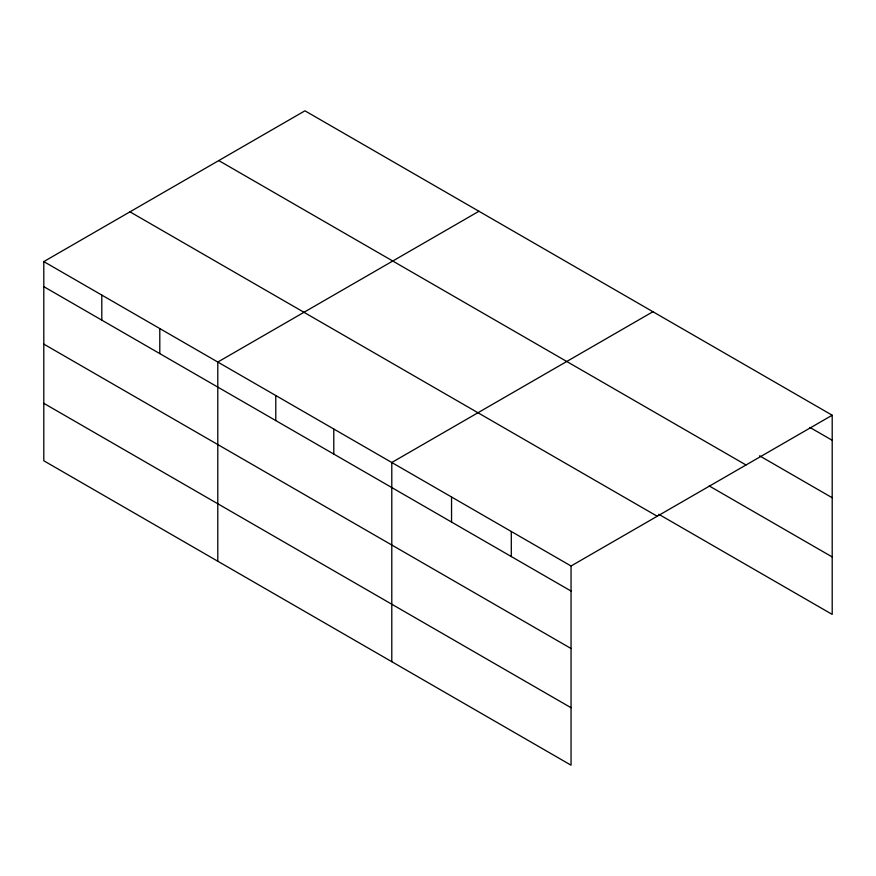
<?xml version="1.0" encoding="UTF-8"?>
<svg xmlns="http://www.w3.org/2000/svg" width="876" height="876" viewBox="0 0 876 876"><rect width="100%" height="100%" fill="white"/><g stroke="black" fill="none" stroke-linecap="round" stroke-linejoin="round"><path stroke-width="1.31" d="M658.796 514.289L832.2 614.404L832.2 415.224L304.947 110.814L43.8 261.596L43.8 460.776L571.053 765.186L571.053 565.995L43.8 261.596M478.942 211.269L217.796 362.051L217.796 561.231M652.938 311.725L391.791 462.495L391.791 661.687M571.053 565.995L832.2 415.224M809.939 427.433L832.2 440.278M759.558 455.805L832.2 497.743M218.77 160.571L746.023 464.981M709.177 485.917L832.2 556.95M129.976 211.839L657.23 516.249M43.8 286.649L571.053 591.048M43.8 344.104L571.053 648.514M43.8 403.31L571.053 707.72M511.299 531.502L511.299 556.556M451.545 496.999L451.545 522.052M333.789 429.01L333.789 454.075M275.787 395.525L275.787 420.589M159.793 328.566L159.793 353.619M101.802 295.081L101.802 320.134"/></g></svg>
